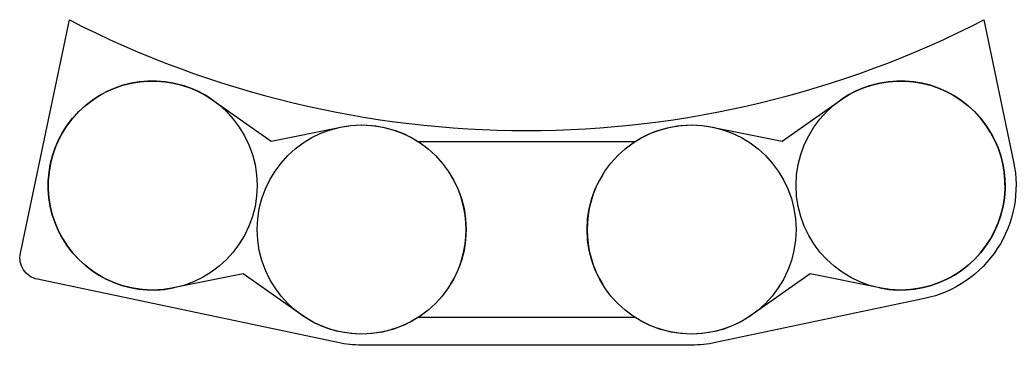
# Model space of a CAD drawing. Header units: millimetres. Extents: x -46.1 to 44.5, y -10.5 to 19.
import ezdxf

# ---------------------------------------------------------------- set-up
doc = ezdxf.new("R2010")
doc.units = ezdxf.units.MM
doc.layers.get('0').update_dxf_attribs({"linetype": 'CONTINUOUS'})

msp = doc.modelspace()

# ---------------------------------------------------------------- linework, layer by layer
for points in [[(-17.163, -10.275), (-44.481, -4.524, -0.414214), (-46.026, -2.155), (-41.563, 19.046, 0.241708), (41.563, 19.046), (44.275, 6.163, -0.414214), (36.163, -6.275), (17.163, -10.275, -0.051921), (15, -10.5), (-15, -10.5, -0.051921)], [(28.528, 11.765, -1.51902), (32.123, -5.313), (25.77, -4.032), (20.472, -7.765, -0.304825), (9.877, -8), (-9.877, -8, -0.304825), (-20.472, -7.765), (-25.77, -4.032), (-32.123, -5.313, -1.51902), (-28.528, 11.765), (-23.23, 8.032), (-16.877, 9.313, -0.194529), (-9.877, 8), (9.877, 8, -0.194529), (16.877, 9.313), (23.23, 8.032)]]:
    msp.add_lwpolyline(points, format="xyb", close=True)
for centre in [(-34, 4), (34, 4), (-15, 0), (15, 0)]:
    msp.add_circle(centre, 9.5)
for centre, start, end in [((-34, 4), 54.82669, 281.39599), ((34, 4), -101.39599, 125.17331), ((-15, 0), -31.75686, 31.75686), ((15, 0), 148.24314, 211.75686)]:
    msp.add_arc(centre, 9.5, start, end)

doc.saveas('drawing.dxf')
